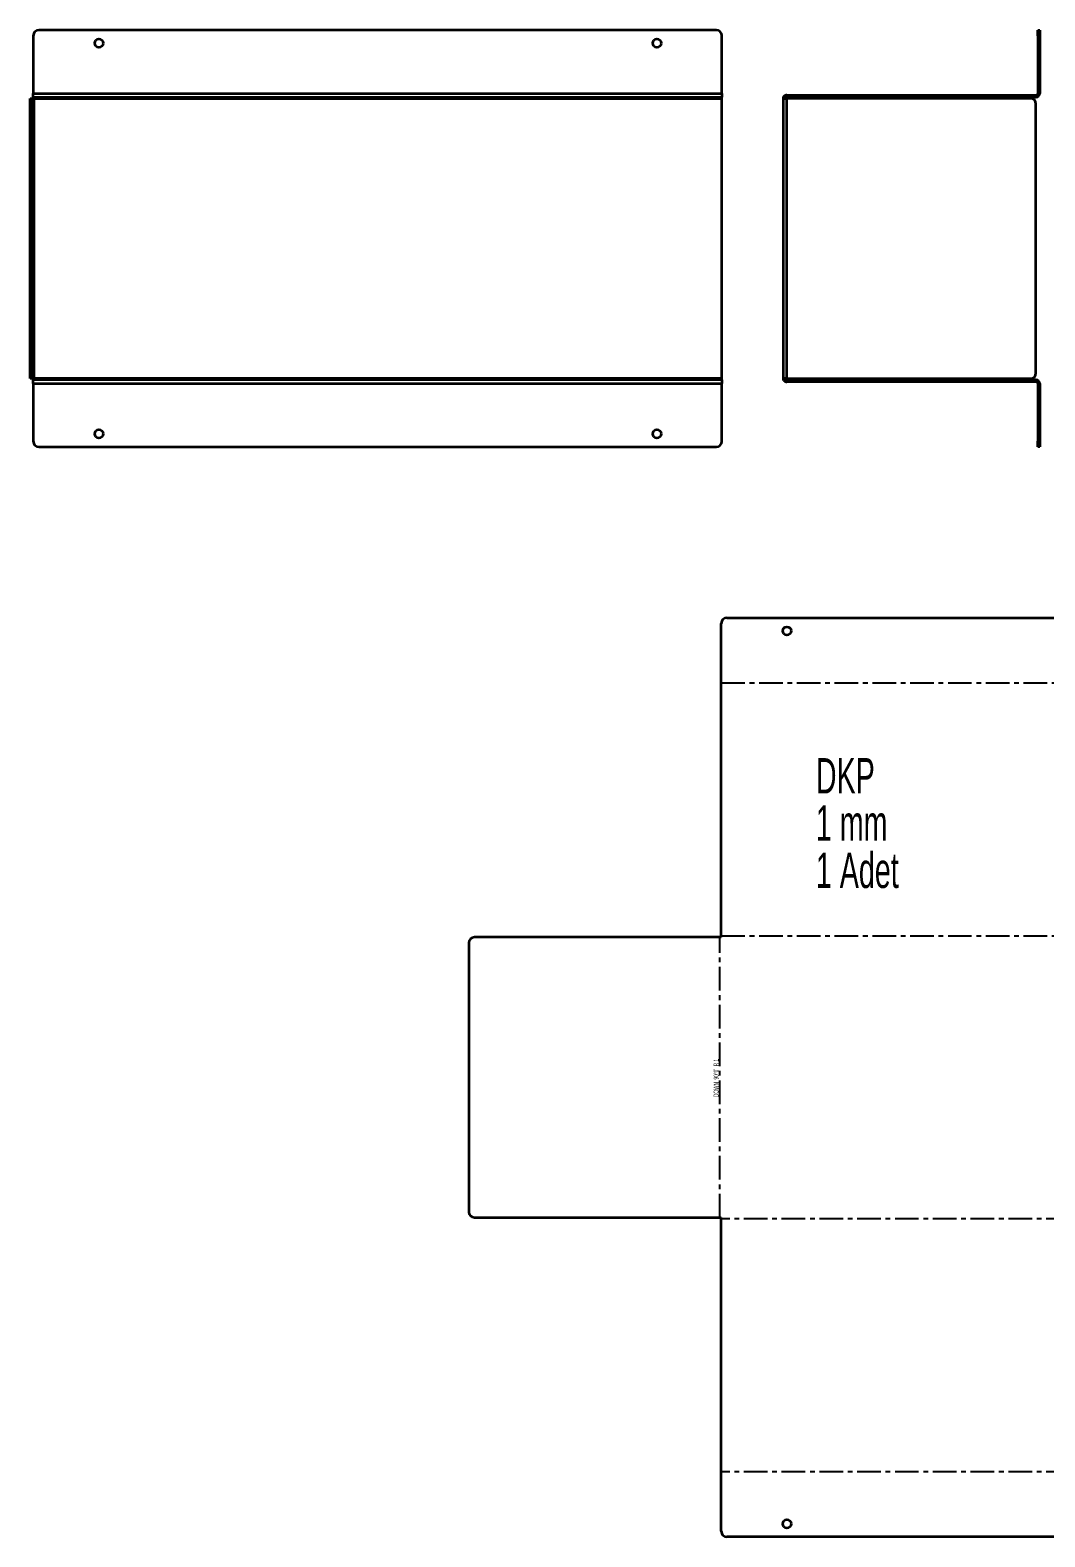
# Model space of a CAD drawing. Header units: millimetres. Extents: x -56 to 970, y -334 to 484.
# Drawn here: x -56 to 490, y -334 to 476 of the extents above; entities that cross this region are included whole.
import ezdxf

# ---------------------------------------------------------------- set-up
doc = ezdxf.new("R2010")
doc.units = ezdxf.units.MM
doc.linetypes.add('CENTERX2', pattern=[20.32, 12.7, -2.54, 2.54, -2.54])
doc.styles.add('SLDTEXTSTYLE0', font='TXT', dxfattribs={"width": 0.605})
doc.styles.add('SLDTEXTSTYLE2', font='TXT', dxfattribs={"width": 0.572187})

# ---------------------------------------------------------------- blocks, each defined once
blk = doc.blocks.new('SW_NOTE_0')
at = {"color": 0, "linetype": 'Continuous', "lineweight": 0, "char_height": 19.05, "attachment_point": 1, "style": 'SLDTEXTSTYLE0'}
for s, insert in [('DKP', (0, 24.56)), ('1 mm', (0, -0.84)), ('1 Adet', (0, -26.24))]:
    blk.add_mtext(s, dxfattribs=dict(at, insert=insert))

msp = doc.modelspace()

# ---------------------------------------------------------------- linework, layer by layer
at = {"color": 7, "linetype": 'Continuous', "lineweight": 35}
for p, q in [((-54.12, 472.82), (-54.12, 441.82)), ((313.18, 475.82), (-51.12, 475.82)), ((316.18, 441.82), (316.18, 472.82)), ((486.02, 475.82), (487.02, 475.82)), ((486.02, 472.82), (486.02, 475.82)), ((487.02, 472.82), (486.02, 472.82)), ((486.02, 472.82), (486.02, 441.82)), ((487.02, 475.82), (487.02, 472.82)), ((487.02, 472.82), (487.02, 441.82)), ((-55.82, 439.11), (-54.82, 439.11)), ((-55.82, 436.11), (-55.82, 439.11)), ((-54.82, 439.11), (-54.82, 436.11)), ((-54.12, 441.82), (316.18, 441.82)), ((-54.12, 439.82), (-54.12, 441.82)), ((-54.12, 439.82), (316.18, 439.82)), ((316.18, 438.82), (-53.82, 438.82)), ((-53.82, 438.82), (-53.82, 288.82)), ((316.18, 441.82), (316.18, 439.82)), ((316.18, 438.82), (316.18, 439.82)), ((316.18, 288.82), (316.18, 438.82)), ((349.02, 438.82), (349.02, 288.82)), ((351.02, 440.82), (485.02, 440.82)), ((351.02, 439.82), (351.02, 440.82)), ((351.02, 439.82), (485.02, 439.82)), ((351.02, 288.52), (351.02, 439.11)), ((482.02, 439.11), (351.02, 439.11)), ((485.02, 440.82), (485.02, 439.82)), ((486.02, 441.82), (487.02, 441.82)), ((-54.82, 436.11), (-55.82, 436.11)), ((-55.82, 291.52), (-55.82, 436.11)), ((-54.82, 291.52), (-54.82, 436.11)), ((485.02, 291.52), (485.02, 436.11)), ((-55.82, 291.52), (-54.82, 291.52)), ((-55.82, 288.52), (-55.82, 291.52)), ((-54.82, 288.52), (-55.82, 288.52)), ((-54.82, 291.52), (-54.82, 288.52)), ((-54.12, 285.82), (-54.12, 287.82)), ((316.18, 287.82), (-54.12, 287.82)), ((-54.12, 285.82), (316.18, 285.82)), ((-54.12, 285.82), (-54.12, 254.82)), ((-53.82, 288.82), (316.18, 288.82)), ((316.18, 287.82), (316.18, 288.82)), ((316.18, 287.82), (316.18, 285.82)), ((316.18, 254.82), (316.18, 285.82)), ((351.02, 288.52), (482.02, 288.52)), ((351.02, 287.82), (351.02, 286.82)), ((485.02, 287.82), (351.02, 287.82)), ((485.02, 286.82), (351.02, 286.82)), ((485.02, 286.82), (485.02, 287.82)), ((486.02, 285.82), (487.02, 285.82)), ((486.02, 285.82), (486.02, 254.82)), ((487.02, 285.82), (487.02, 254.82)), ((-51.12, 251.82), (313.18, 251.82)), ((486.02, 254.82), (487.02, 254.82)), ((486.02, 251.82), (486.02, 254.82)), ((487.02, 251.82), (486.02, 251.82)), ((487.02, 254.82), (487.02, 251.82)), ((315.81, -11.8), (315.81, 156.91)), ((318.81, 159.91), (683.1, 159.91)), ((180.1, -14.8), (180.1, -159.38)), ((315.81, -11.8), (183.1, -11.8)), ((183.1, -162.38), (315.81, -162.38)), ((315.81, -331.09), (315.81, -162.38)), ((683.1, -334.09), (318.81, -334.09))]:
    msp.add_line(p, q, dxfattribs=at)
at = {"color": 7, "linetype": 'CENTERX2'}
for p, q in [((315.81, 124.91), (686.1, 124.91)), ((315.1, -162.38), (315.1, -11.8)), ((315.81, -11.09), (686.1, -11.09)), ((686.1, -163.09), (315.81, -163.09)), ((686.1, -299.09), (315.81, -299.09))]:
    msp.add_line(p, q, dxfattribs=at)
at = {"color": 7, "linetype": 'Continuous', "lineweight": 35}
for centre in [(-18.82, 468.82), (281.18, 468.82), (-18.82, 258.82), (281.18, 258.82), (351.1, 152.91), (351.1, -327.09)]:
    msp.add_circle(centre, 2.25, dxfattribs=at)
for centre, radius, start, end in [((-51.12, 472.82), 3, 90, 180), ((313.18, 472.82), 3, 0, 90), ((482.02, 436.11), 3, 0, 90), ((485.02, 441.82), 2, 270, 0), ((485.02, 441.82), 1, 270, 0), ((482.02, 291.52), 3, 270, 0), ((485.02, 285.82), 2, 0, 90), ((485.02, 285.82), 1, 0, 90), ((-51.12, 254.82), 3, 180, 270), ((313.18, 254.82), 3, 270, 0), ((318.81, 156.91), 3, 90, 180), ((183.1, -14.8), 3, 90, 180), ((183.1, -159.38), 3, 180, 270), ((318.81, -331.09), 3, 180, 270)]:
    msp.add_arc(centre, radius, start, end, dxfattribs=at)
for points, knots in [([(-53.82, 438.82), (-54.08, 438.87), (-54.34, 438.91), (-54.71, 439.01), (-54.82, 439.06), (-54.82, 439.11)], [0, 0, 0, 0, 0.5, 0.5, 1, 1, 1, 1]), ([(-54.12, 439.82), (-54.07, 439.82), (-54.02, 439.71), (-53.92, 439.34), (-53.87, 439.08), (-53.82, 438.82)], [0, 0, 0, 0, 0.5, 0.5, 1, 1, 1, 1]), ([(351.02, 440.82), (350.75, 440.82), (350.49, 440.76), (350.01, 440.56), (349.79, 440.42), (349.42, 440.05), (349.27, 439.82), (349.07, 439.34), (349.02, 439.08), (349.02, 438.82)], [0, 0, 0, 0, 0.25, 0.25, 0.5, 0.5, 0.75, 0.75, 1, 1, 1, 1]), ([(349.02, 438.82), (349.02, 438.84), (349.07, 438.87), (349.27, 438.91), (349.42, 438.94), (349.79, 438.99), (350.01, 439.01), (350.49, 439.06), (350.75, 439.09), (351.02, 439.11)], [0, 0, 0, 0, 0.25, 0.25, 0.5, 0.5, 0.75, 0.75, 1, 1, 1, 1]), ([(351.02, 439.82), (350.88, 439.8), (350.62, 439.77), (350.3, 439.54), (350.09, 439.27), (350.06, 439.08), (350.05, 439.01)], [0, 0, 0, 0, 0.287061, 0.574123, 0.861184, 1, 1, 1, 1]), ([(-54.82, 288.52), (-54.82, 288.57), (-54.71, 288.62), (-54.34, 288.72), (-54.08, 288.77), (-53.82, 288.82)], [0, 0, 0, 0, 0.5, 0.5, 1, 1, 1, 1]), ([(-53.82, 288.82), (-53.87, 288.56), (-53.92, 288.29), (-54.02, 287.92), (-54.07, 287.82), (-54.12, 287.82)], [0, 0, 0, 0, 0.5, 0.5, 1, 1, 1, 1]), ([(351.02, 288.52), (350.75, 288.55), (350.49, 288.57), (350.01, 288.62), (349.79, 288.65), (349.42, 288.69), (349.27, 288.72), (349.07, 288.77), (349.02, 288.79), (349.02, 288.82)], [0, 0, 0, 0, 0.25, 0.25, 0.5, 0.5, 0.75, 0.75, 1, 1, 1, 1]), ([(349.02, 288.82), (349.02, 288.56), (349.07, 288.29), (349.27, 287.81), (349.42, 287.59), (349.79, 287.22), (350.01, 287.07), (350.49, 286.87), (350.75, 286.82), (351.02, 286.82)], [0, 0, 0, 0, 0.25, 0.25, 0.5, 0.5, 0.75, 0.75, 1, 1, 1, 1]), ([(350.05, 288.62), (350.06, 288.56), (350.09, 288.36), (350.3, 288.09), (350.62, 287.86), (350.88, 287.83), (351.02, 287.82)], [0, 0, 0, 0, 0.138816, 0.425877, 0.712939, 1, 1, 1, 1])]:
    msp.add_open_spline(points, degree=3, knots=knots, dxfattribs=at)

# ---------------------------------------------------------------- block references
at = {"color": 7, "linetype": 'Continuous', "lineweight": 0}
msp.add_blockref('SW_NOTE_0', (366.66, 59.99), dxfattribs=at)

# ---------------------------------------------------------------- texts
at = {"color": 7, "linetype": 'Continuous', "lineweight": 18, "insert": (311.69, -87.42), "char_height": 2.6458, "attachment_point": 2, "rotation": 90, "style": 'SLDTEXTSTYLE2'}
msp.add_mtext("DOWN  90°0'  R 1", dxfattribs=at)

doc.saveas('drawing.dxf')
